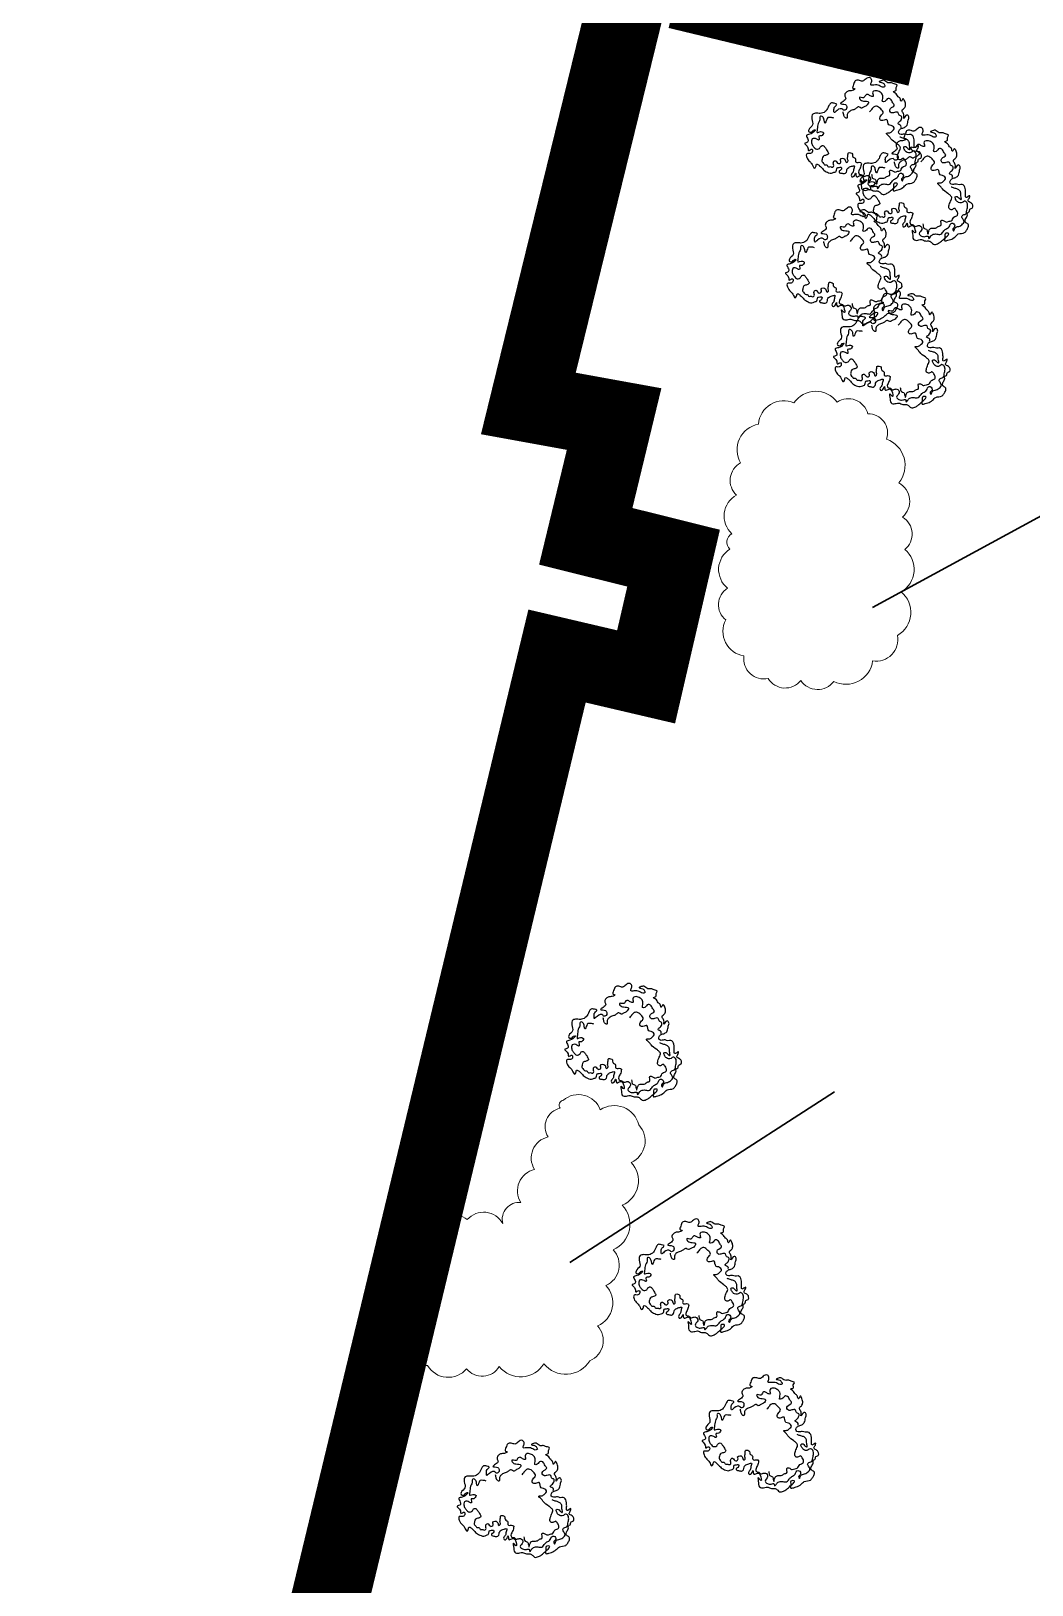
# Model space of a CAD drawing. Header units: metres. Extents: x 180 to 3220, y 13789 to 15035.
# Drawn here: x 723.04 to 735.96, y 14618.56 to 14638.61 of the extents above; entities that cross this region are included whole.
import ezdxf

# ---------------------------------------------------------------- set-up
doc = ezdxf.new("R2010")
doc.units = ezdxf.units.M
doc.header["$MEASUREMENT"] = 0
doc.linetypes.add('482 Границы районов', pattern=[5, 3, -1, 0, -1])
for name, color, linetype in [('!!!_1. Дендра_выноски_сохранить', 7, 'Continuous'), ('!!!_Условные обозначения на ЛИСТ', 7, 'Continuous'), ('04 Дендроплан (существующие растения)', 7, 'Continuous'), ('04 План (существующие кустарники)', 7, 'Continuous')]:
    doc.layers.add(name, color=color, linetype=linetype)

# ---------------------------------------------------------------- blocks, each defined once
blk = doc.blocks.new('A$Cd2c5afdf')
at = {"layer": '04 Дендроплан (существующие растения)', "color": 114}
for points, start_tangent, end_tangent in [([(-0.616, -0.319), (-0.631, -0.351), (-0.647, -0.371), (-0.678, -0.324), (-0.711, -0.286), (-0.748, -0.232), (-0.749, -0.185), (-0.699, -0.182), (-0.674, -0.152), (-0.683, -0.126), (-0.726, -0.143), (-0.733, -0.108), (-0.773, -0.048), (-0.739, -0.035), (-0.734, 0.003), (-0.754, 0.051), (-0.711, 0.067), (-0.641, 0.116), (-0.637, 0.123), (-0.647, 0.125), (-0.693, 0.092), (-0.724, 0.103), (-0.723, 0.125), (-0.674, 0.187), (-0.682, 0.267), (-0.669, 0.327), (-0.625, 0.338), (-0.557, 0.337), (-0.499, 0.37), (-0.462, 0.436), (-0.436, 0.469), (-0.393, 0.466), (-0.361, 0.454), (-0.388, 0.422), (-0.397, 0.373), (-0.395, 0.349), (-0.358, 0.374), (-0.283, 0.388), (-0.275, 0.379), (-0.241, 0.387), (-0.232, 0.414), (-0.249, 0.449), (-0.314, 0.462), (-0.279, 0.491), (-0.246, 0.532), (-0.259, 0.567), (-0.241, 0.607), (-0.204, 0.627), (-0.145, 0.637), (-0.127, 0.652), (-0.15, 0.659), (-0.144, 0.707), (-0.122, 0.756), (-0.079, 0.764), (-0.029, 0.752), (0.017, 0.782), (0.04, 0.797), (0.071, 0.797), (0.085, 0.782), (0.088, 0.741), (0.078, 0.706), (0.117, 0.702), (0.187, 0.696), (0.247, 0.676), (0.261, 0.687), (0.254, 0.705), (0.231, 0.731), (0.185, 0.746), (0.2, 0.753), (0.245, 0.763), (0.298, 0.731), (0.338, 0.732), (0.378, 0.718), (0.419, 0.699), (0.405, 0.67), (0.402, 0.63), (0.369, 0.618), (0.394, 0.599), (0.433, 0.551), (0.457, 0.527), (0.47, 0.492), (0.479, 0.503), (0.495, 0.527), (0.516, 0.495), (0.526, 0.442), (0.51, 0.403), (0.489, 0.385), (0.484, 0.362), (0.506, 0.32), (0.503, 0.272), (0.546, 0.316), (0.57, 0.293), (0.562, 0.249), (0.547, 0.186), (0.513, 0.155), (0.469, 0.14), (0.443, 0.114), (0.44, 0.081), (0.469, 0.065), (0.521, 0.07), (0.557, 0.06), (0.594, 0.063), (0.635, 0.014), (0.639, -0.025), (0.639, -0.073), (0.643, -0.106), (0.694, -0.081), (0.684, -0.116), (0.672, -0.148), (0.709, -0.174), (0.731, -0.205), (0.726, -0.24), (0.696, -0.253), (0.683, -0.291), (0.662, -0.302), (0.662, -0.331), (0.642, -0.374), (0.636, -0.424), (0.673, -0.449), (0.674, -0.485), (0.653, -0.525), (0.627, -0.556), (0.545, -0.575), (0.506, -0.61), (0.443, -0.646), (0.41, -0.655), (0.371, -0.662), (0.372, -0.602), (0.374, -0.571), (0.421, -0.571), (0.413, -0.589), (0.366, -0.633), (0.315, -0.678), (0.277, -0.7), (0.225, -0.707), (0.203, -0.688), (0.17, -0.666), (0.122, -0.665), (0.069, -0.647), (0.036, -0.652), (-0.02, -0.652), (-0.04, -0.631), (-0.044, -0.593), (-0.049, -0.527), (-0.013, -0.562), (-0.022, -0.494), (-0.041, -0.467), (-0.08, -0.476), (-0.103, -0.482), (-0.116, -0.434), (-0.137, -0.473), (-0.166, -0.481), (-0.174, -0.461), (-0.151, -0.423), (-0.142, -0.381), (-0.135, -0.34), (-0.169, -0.346), (-0.197, -0.355), (-0.23, -0.39), (-0.237, -0.423), (-0.263, -0.441), (-0.303, -0.435), (-0.325, -0.43), (-0.332, -0.409), (-0.319, -0.401), (-0.302, -0.382), (-0.305, -0.358), (-0.33, -0.361), (-0.357, -0.365), (-0.364, -0.397), (-0.375, -0.417), (-0.397, -0.424), (-0.431, -0.436), (-0.466, -0.43), (-0.497, -0.416), (-0.526, -0.398), (-0.547, -0.376), (-0.582, -0.341), (-0.616, -0.319)], (-0.978083, 0.208214), (-0.978083, 0.208214)), ([(0.466, 0.153), (0.468, 0.175), (0.428, 0.204), (0.455, 0.234), (0.473, 0.258), (0.476, 0.296), (0.444, 0.315), (0.433, 0.347), (0.385, 0.348), (0.343, 0.344), (0.323, 0.367), (0.331, 0.398), (0.382, 0.441), (0.363, 0.472), (0.331, 0.521), (0.302, 0.528), (0.258, 0.491), (0.228, 0.488), (0.229, 0.51), (0.23, 0.576), (0.198, 0.611), (0.147, 0.629), (0.115, 0.623), (0.102, 0.601), (0.108, 0.556), (0.07, 0.562), (0.037, 0.581), (0.013, 0.573), (-0.014, 0.539), (-0.069, 0.542), (-0.062, 0.521), (-0.016, 0.496), (0.047, 0.48), (0.022, 0.436), (-0.016, 0.417), (-0.047, 0.403), (-0.075, 0.419), (-0.11, 0.402), (-0.142, 0.384), (-0.167, 0.376), (-0.207, 0.352), (-0.226, 0.32), (-0.233, 0.274), (-0.261, 0.291), (-0.273, 0.329), (-0.279, 0.356)], (0.359015, 0.933332), (0.017504, 0.999847)), ([(0.087, -0.446), (0.102, -0.5), (0.135, -0.513), (0.146, -0.55), (0.153, -0.576), (0.171, -0.521), (0.207, -0.5), (0.261, -0.495), (0.297, -0.472), (0.318, -0.467), (0.324, -0.4), (0.358, -0.405), (0.39, -0.421), (0.425, -0.411), (0.455, -0.405), (0.489, -0.357), (0.533, -0.333), (0.535, -0.296), (0.52, -0.27), (0.497, -0.245), (0.461, -0.262), (0.428, -0.247), (0.428, -0.198), (0.452, -0.137), (0.461, -0.11), (0.444, -0.079), (0.412, -0.052), (0.339, 0.008), (0.316, 0.039), (0.281, 0.081), (0.323, 0.085), (0.358, 0.111), (0.38, 0.135), (0.341, 0.179), (0.31, 0.187), (0.285, 0.255), (0.235, 0.244), (0.199, 0.253), (0.208, 0.304), (0.238, 0.345), (0.206, 0.393), (0.151, 0.429), (0.113, 0.417), (0.081, 0.378), (0.061, 0.356)], (0.290361, -0.956917), (-0.678805, -0.734319)), ([(-0.398, 0.275), (-0.442, 0.282), (-0.477, 0.281), (-0.491, 0.258), (-0.515, 0.212), (-0.524, 0.249), (-0.541, 0.29), (-0.561, 0.302), (-0.577, 0.295), (-0.579, 0.253), (-0.594, 0.225), (-0.605, 0.189), (-0.611, 0.152), (-0.615, 0.114), (-0.615, 0.091), (-0.591, 0.096), (-0.554, 0.1), (-0.531, 0.087), (-0.542, 0.062), (-0.559, 0.047), (-0.593, 0.044), (-0.59, 0.014), (-0.591, -0.007), (-0.62, 0.004), (-0.647, 0.014), (-0.678, 0.007), (-0.687, -0.018), (-0.678, -0.067), (-0.653, -0.102), (-0.63, -0.122), (-0.61, -0.125), (-0.584, -0.115), (-0.562, -0.085), (-0.539, -0.078), (-0.514, -0.101), (-0.492, -0.132), (-0.478, -0.159), (-0.468, -0.176), (-0.474, -0.192), (-0.497, -0.204), (-0.537, -0.218), (-0.549, -0.25), (-0.55, -0.289), (-0.531, -0.31), (-0.519, -0.326), (-0.493, -0.327), (-0.468, -0.353), (-0.441, -0.351), (-0.427, -0.358), (-0.403, -0.348), (-0.402, -0.325), (-0.406, -0.304), (-0.397, -0.281), (-0.379, -0.275), (-0.359, -0.294), (-0.339, -0.31), (-0.315, -0.301), (-0.309, -0.282), (-0.314, -0.259), (-0.287, -0.242), (-0.257, -0.255), (-0.247, -0.279), (-0.237, -0.297), (-0.217, -0.287), (-0.221, -0.256), (-0.217, -0.211), (-0.208, -0.171), (-0.184, -0.172), (-0.159, -0.188), (-0.156, -0.219), (-0.132, -0.237), (-0.12, -0.25), (-0.119, -0.288), (-0.1, -0.298), (-0.071, -0.294), (-0.044, -0.307), (-0.045, -0.326), (-0.053, -0.358), (-0.076, -0.407), (-0.078, -0.437), (-0.061, -0.452), (-0.039, -0.456), (-0.016, -0.476), (0.006, -0.473), (0.045, -0.467), (0.068, -0.486), (0.073, -0.515), (0.055, -0.544), (0.041, -0.572), (0.051, -0.59), (0.071, -0.602), (0.119, -0.608), (0.159, -0.608), (0.164, -0.633), (0.182, -0.615), (0.21, -0.584), (0.269, -0.576), (0.318, -0.578), (0.342, -0.556), (0.375, -0.518), (0.417, -0.492), (0.434, -0.468), (0.451, -0.439), (0.474, -0.436), (0.496, -0.455), (0.498, -0.48), (0.473, -0.518), (0.483, -0.536), (0.499, -0.502), (0.551, -0.477), (0.601, -0.446), (0.619, -0.422), (0.609, -0.39), (0.59, -0.35), (0.616, -0.325), (0.642, -0.317), (0.653, -0.288), (0.66, -0.252), (0.665, -0.199), (0.655, -0.17), (0.626, -0.152), (0.597, -0.168), (0.564, -0.174), (0.537, -0.162), (0.511, -0.127), (0.505, -0.096), (0.53, -0.091), (0.55, -0.109), (0.582, -0.13), (0.578, -0.083), (0.575, -0.037), (0.552, -0.006), (0.515, 0.01), (0.47, 0.024), (0.453, 0.031)], (-0.900669, 0.434505), (-0.965091, 0.261915))]:
    blk.add_spline(points, degree=3, dxfattribs=dict(at, start_tangent=start_tangent, end_tangent=end_tangent))

msp = doc.modelspace()

# ---------------------------------------------------------------- linework, layer by layer
at = {"layer": '!!!_1. Дендра_выноски_сохранить', "lineweight": 30}
for points in [[(736.432, 14632.546), (733.905, 14631.174)], [(733.413, 14624.923), (729.999, 14622.719)]]:
    msp.add_lwpolyline(points, dxfattribs=at)
at = {"layer": '!!!_Условные обозначения на ЛИСТ', "color": 5, "linetype": '482 Границы районов', "lineweight": 20, "const_width": 1}
msp.add_lwpolyline([(734.769, 14641.704), (734, 14638.509), (731.875, 14639.02), (731.935, 14639.271)], dxfattribs=at)
msp.add_lwpolyline([(730.866, 14639.529), (729.462, 14633.805), (730.569, 14633.604), (730.203, 14632.091), (731.337, 14631.809), (730.982, 14630.277), (729.832, 14630.546), (723.644, 14604.858), (728.164, 14603.77, -0.082896), (728.067, 14603.118), (724.699, 14592.764)], format="xyb", dxfattribs=at)
at = {"layer": '04 План (существующие кустарники)', "color": 65, "lineweight": 0}
msp.add_lwpolyline([(732.065, 14631.925, 0.520567), (732.035, 14631.421, 0.520567), (732.011, 14631.012, 0.520567), (732.245, 14630.549, 0.520567), (732.558, 14630.256, 0.520567), (732.98, 14630.231, 0.520567), (733.407, 14630.219, 0.520567), (733.907, 14630.484, 0.520567), (734.229, 14630.812, 0.520567), (734.276, 14631.373, 0.520567), (734.321, 14631.921, 0.520567), (734.294, 14632.339, 0.520567), (734.244, 14632.78, 0.520567), (734.088, 14633.345, 0.520567), (733.844, 14633.671, 0.520567), (733.449, 14633.822, 0.520567), (732.89, 14633.812, 0.520567), (732.433, 14633.538, 0.520567), (732.202, 14633.038, 0.520567), (732.151, 14632.623, 0.520567), (732.09, 14632.125, 0.520567), (732.065, 14631.925, 0.520567)], format="xyb", dxfattribs=at)
at = {"layer": '04 План (существующие кустарники)', "color": 65, "lineweight": 0, "extrusion": (0, 0, -1)}
msp.add_lwpolyline([(-729.914, 14624.816, 0.520567), (-730.391, 14624.69, 0.520567), (-730.888, 14624.497, 0.520567), (-730.789, 14624.013, 0.520567), (-730.675, 14623.459, 0.520567), (-730.557, 14622.884, 0.520567), (-730.464, 14622.425, 0.520567), (-730.356, 14621.902, 0.520567), (-730.255, 14621.453, 0.520567), (-729.662, 14621.414, 0.520567), (-729.087, 14621.377, 0.520567), (-728.664, 14621.35, 0.520567), (-728.16, 14621.392, 0.520567), (-727.895, 14621.721, 0.520567), (-728.001, 14622.188, 0.520567), (-728.105, 14622.647, 0.520567), (-728.218, 14623.147, 0.520567), (-728.673, 14623.274, 0.520567), (-729.131, 14623.225, 0.520567), (-729.365, 14623.495, 0.520567), (-729.542, 14623.921, 0.520567), (-729.716, 14624.34, 0.520567), (-729.871, 14624.711, 0.520567), (-729.914, 14624.816, 0.520567)], format="xyb", dxfattribs=at)

# ---------------------------------------------------------------- block references
at = {"layer": '04 План (существующие кустарники)', "lineweight": 0}
for p in [(733.805, 14637.212), (734.468, 14636.567), (733.555, 14635.54), (734.176, 14634.458), (730.707, 14625.522), (731.575, 14622.484), (732.478, 14620.47), (729.317, 14619.626)]:
    msp.add_blockref('A$Cd2c5afdf', p, dxfattribs=at)

doc.saveas('drawing.dxf')
